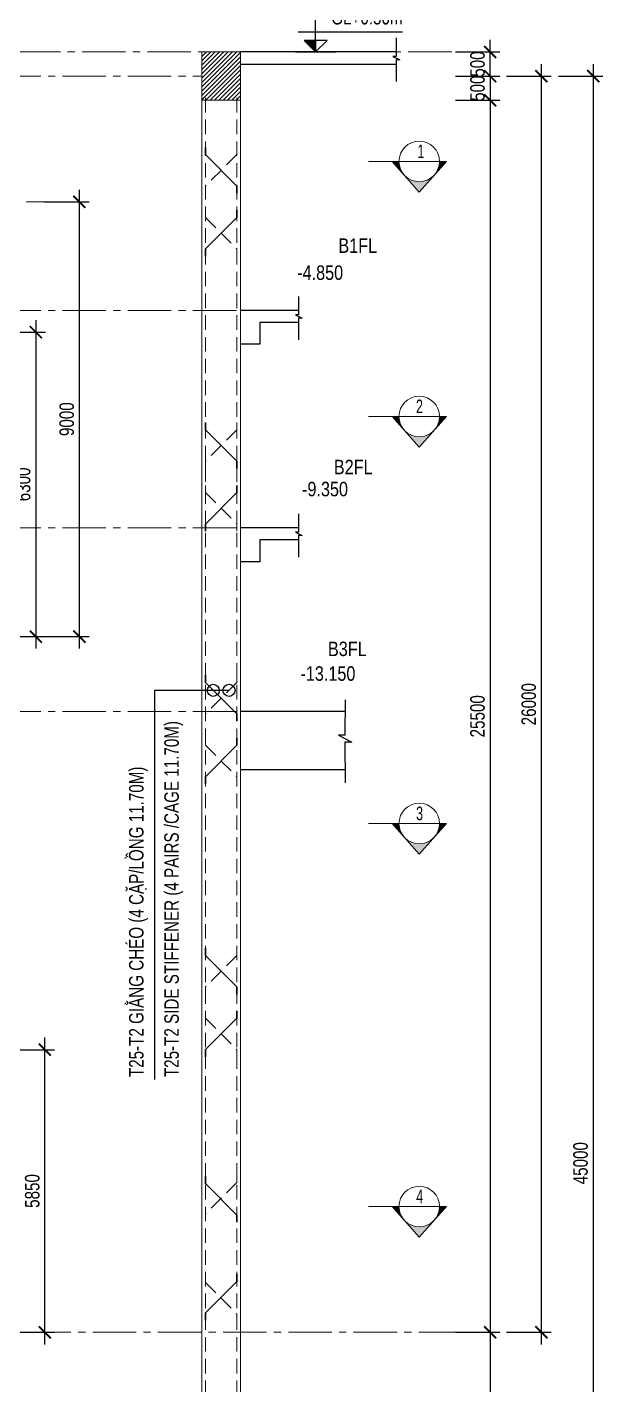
# Model space of a CAD drawing. Header units: millimetres. Extents: x 2746337 to 7547699, y -363432 to 15720.
# Drawn here: x 3404869 to 3416786, y -27087 to 1014 of the extents above; entities that cross this region are included whole.
import ezdxf
from ezdxf.enums import TextEntityAlignment as Align

# ---------------------------------------------------------------- set-up
doc = ezdxf.new("R2010")
doc.units = ezdxf.units.MM
doc.header["$LTSCALE"] = 1200
doc.header["$PDMODE"] = 3
doc.linetypes.add('CENTER2', pattern=[1.125, 0.75, -0.125, 0.125, -0.125])
doc.linetypes.add('HIDDEN', pattern=[0.375, 0.25, -0.125])
for name, color, linetype, lineweight in [('1', 9, 'Continuous', 13), ('BOUND', 3, 'Continuous', 20), ('CODE', 3, 'Continuous', 15), ('ENOTE', 2, 'Continuous', 15), ('Grid line', 160, 'CENTER2', 5), ('HIDE', 8, 'HIDDEN', 13), ('K-THUOC', 1, 'Continuous', 18), ('LEADER', 8, 'Continuous', 9), ('S-Beam - Cont', 60, 'Continuous', 25), ('T2CO', 4, 'Continuous', 30), ('T2HI', 4, 'HIDDEN', 13), ('TEXTVN', 2, 'Continuous', 20)]:
    doc.layers.add(name, color=color, linetype=linetype, lineweight=lineweight)
for name, color, linetype in [('CDC.02.DIM', 1, 'Continuous'), ('CDC.06.TEXT', 2, 'Continuous'), ('CDC.10.HATCH', 251, 'Continuous'), ('Q-Dim-line', 75, 'Continuous')]:
    doc.layers.add(name, color=color, linetype=linetype)
doc.styles.add('DB_Arial', font='arial.ttf', dxfattribs={"width": 0.8})
doc.styles.add('SMTEXT', font='arial.ttf', dxfattribs={"width": 0.75})
doc.styles.add('TEXTVN', font='VHELVCN.TTF', dxfattribs={"width": 0.8})
doc.dimstyles.new('BSV1-100', dxfattribs={"dimtxt": 300, "dimasz": 250, "dimexe": 200, "dimexo": 0, "dimgap": 108, "dimtad": 1, "dimdec": 0, "dimdsep": 46, "dimtxsty": 'SMTEXT', "dimblk": 'ARCHTICK', "dimcen": 100, "dimdle": 250, "dimclrd": 256, "dimclre": 256, "dimclrt": 1, "dimadec": 0, "dimazin": 0, "dimtfac": 1, "dimtdec": 0, "dimtix": 1, "dimtmove": 2, "dimatfit": 3, "dimfxl": 720, "dimfxlon": 1, "dimtolj": 1, "dimtzin": 0, "dimarcsym": 0})
doc.dimstyles.new('BSV25', dxfattribs={"dimtxt": 300, "dimasz": 250, "dimexe": 200, "dimexo": 0, "dimgap": 108, "dimtad": 1, "dimdec": 0, "dimlfac": 0.25, "dimdsep": 46, "dimtxsty": 'SMTEXT', "dimblk": 'ARCHTICK', "dimcen": 100, "dimdle": 250, "dimclrd": 256, "dimclre": 256, "dimclrt": 2, "dimadec": 0, "dimazin": 0, "dimtfac": 1, "dimtdec": 0, "dimtix": 1, "dimtmove": 2, "dimatfit": 3, "dimfxl": 800, "dimfxlon": 1, "dimtolj": 1, "dimtzin": 0, "dimarcsym": 0})

# ---------------------------------------------------------------- blocks, each defined once
blk = doc.blocks.new('_ArchTick')
at = {"color": 0, "linetype": 'ByBlock', "const_width": 0.15}
blk.add_lwpolyline([(-0.5, -0.5), (0.5, 0.5)], dxfattribs=at)
blk = doc.blocks.new('tag_cd')
at = {"layer": 'CDC.10.HATCH'}
blk.add_hatch(color=256, dxfattribs=at).paths.add_polyline_path([(180, 240), (420, 0), (420, 240)])
at = {"layer": 'CDC.02.DIM'}
for points in [[(420, 240), (420, 0), (660, 240), (180, 240), (420, 0), (420, 1020)], [(60, 420), (2220, 420)], [(0, 0), (840, 0)]]:
    blk.add_lwpolyline(points, dxfattribs=at)
at = {"layer": 'CDC.06.TEXT', "ltscale": 0.5, "style": 'SMTEXT', "width": 0.75}
blk.add_attdef('CD', text='', height=300, dxfattribs=at).set_placement((2220, 570), align=Align.RIGHT)
blk = doc.blocks.new('*D796')
at = {"layer": 'Defpoints', "color": 0, "transparency": 16777216}
for p in [(3376395, 0), (3375833, -4850), (3409542, -4850)]:
    blk.add_point(p, dxfattribs=at)
at = {"layer": 'K-THUOC', "lineweight": -2, "transparency": 16777216}
for p, q in [((3375833, 250), (3375833, -5100)), ((3376395, 0), (3375633, 0)), ((3376553, -4850), (3375633, -4850))]:
    blk.add_line(p, q, dxfattribs=at)
at = {"layer": 'K-THUOC', "lineweight": -2, "transparency": 16777216, "xscale": 250, "yscale": 250, "zscale": 250}
for p, rotation in [((3375833, 0), 90), ((3375833, -4850), 270)]:
    blk.add_blockref('_ArchTick', p, dxfattribs=dict(at, rotation=rotation))
at = {"layer": 'K-THUOC', "color": 1, "transparency": 16777216, "insert": (3375571, -2425), "char_height": 300, "attachment_point": 5, "rotation": 90, "style": 'SMTEXT'}
blk.add_mtext('\\A1;4850', dxfattribs=at)
blk = doc.blocks.new('*D797')
at = {"layer": 'Defpoints', "color": 0, "transparency": 16777216}
for p in [(3409542, -4850), (3375833, -9350), (3409526, -9350)]:
    blk.add_point(p, dxfattribs=at)
at = {"layer": 'K-THUOC', "lineweight": -2, "transparency": 16777216}
for p, q in [((3375833, -4600), (3375833, -9600)), ((3376553, -4850), (3375633, -4850)), ((3376553, -9350), (3375633, -9350))]:
    blk.add_line(p, q, dxfattribs=at)
at = {"layer": 'K-THUOC', "lineweight": -2, "transparency": 16777216, "xscale": 250, "yscale": 250, "zscale": 250}
for p, rotation in [((3375833, -4850), 90), ((3375833, -9350), 270)]:
    blk.add_blockref('_ArchTick', p, dxfattribs=dict(at, rotation=rotation))
at = {"layer": 'K-THUOC', "color": 1, "transparency": 16777216, "insert": (3375571, -7100), "char_height": 300, "attachment_point": 5, "rotation": 90, "style": 'SMTEXT'}
blk.add_mtext('\\A1;4500', dxfattribs=at)
blk = doc.blocks.new('*D798')
at = {"layer": 'Defpoints', "color": 0, "transparency": 16777216}
for p in [(3408269, -9350), (3375833, -13150), (3409526, -13150)]:
    blk.add_point(p, dxfattribs=at)
at = {"layer": 'K-THUOC', "lineweight": -2, "transparency": 16777216}
for p, q in [((3375833, -9100), (3375833, -13400)), ((3376553, -9350), (3375633, -9350)), ((3376553, -13150), (3375633, -13150))]:
    blk.add_line(p, q, dxfattribs=at)
at = {"layer": 'K-THUOC', "lineweight": -2, "transparency": 16777216, "xscale": 250, "yscale": 250, "zscale": 250}
for p, rotation in [((3375833, -9350), 90), ((3375833, -13150), 270)]:
    blk.add_blockref('_ArchTick', p, dxfattribs=dict(at, rotation=rotation))
at = {"layer": 'K-THUOC', "color": 1, "transparency": 16777216, "insert": (3375571, -11250), "char_height": 300, "attachment_point": 5, "rotation": 90, "style": 'SMTEXT'}
blk.add_mtext('\\A1;3800', dxfattribs=at)
blk = doc.blocks.new('*D808')
at = {"layer": 'Defpoints', "color": 0, "transparency": 16777216}
for p in [(3394157, -20150), (3405237, -20150), (3394157, -26000)]:
    blk.add_point(p, dxfattribs=at)
at = {"layer": 'K-THUOC', "lineweight": -2, "transparency": 16777216}
for p, q in [((3405237, -26250), (3405237, -19900)), ((3404517, -20150), (3405437, -20150)), ((3404517, -26000), (3405437, -26000))]:
    blk.add_line(p, q, dxfattribs=at)
at = {"layer": 'K-THUOC', "lineweight": -2, "transparency": 16777216, "xscale": 250, "yscale": 250, "zscale": 250}
for p, rotation in [((3405237, -20150), 90), ((3405237, -26000), 270)]:
    blk.add_blockref('_ArchTick', p, dxfattribs=dict(at, rotation=rotation))
at = {"layer": 'K-THUOC', "color": 1, "transparency": 16777216, "insert": (3404976, -23075), "char_height": 300, "attachment_point": 5, "rotation": 90, "style": 'SMTEXT'}
blk.add_mtext('\\A1;5850', dxfattribs=at)
blk = doc.blocks.new('*D810')
at = {"layer": 'Defpoints', "color": 0, "transparency": 16777216}
for p in [(3394871, -2600), (3405950, -2600), (3394871, -11600)]:
    blk.add_point(p, dxfattribs=at)
at = {"layer": 'K-THUOC', "lineweight": -2, "transparency": 16777216}
for p, q in [((3405950, -11850), (3405950, -2350)), ((3405230, -2600), (3406150, -2600)), ((3405230, -11600), (3406150, -11600))]:
    blk.add_line(p, q, dxfattribs=at)
at = {"layer": 'K-THUOC', "lineweight": -2, "transparency": 16777216, "xscale": 250, "yscale": 250, "zscale": 250}
for p, rotation in [((3405950, -2600), 90), ((3405950, -11600), 270)]:
    blk.add_blockref('_ArchTick', p, dxfattribs=dict(at, rotation=rotation))
at = {"layer": 'K-THUOC', "color": 1, "transparency": 16777216, "insert": (3405689, -7100), "char_height": 300, "attachment_point": 5, "rotation": 90, "style": 'SMTEXT'}
blk.add_mtext('\\A1;9000', dxfattribs=at)
blk = doc.blocks.new('SIGSEC')
at = {"layer": '1', "lineweight": 9}
h = blk.add_hatch(color=256, dxfattribs=at)
h.dxf.hatch_style = 1
h.paths.add_polyline_path([(-420, 0), (-560, 0), (-315, -278, -0.182676)])
h = blk.add_hatch(color=256, dxfattribs=at)
h.dxf.hatch_style = 1
h.paths.add_polyline_path([(560, 0), (420, 0, -0.182676), (315, -278)])
h = blk.add_hatch(color=256, dxfattribs=at)
h.dxf.hatch_style = 1
h.paths.add_polyline_path([(315, -278, -0.451416), (-315, -278), (0, -635)])
at = {"layer": '1', "lineweight": 9, "elevation": 0}
blk.add_lwpolyline([(1050, 0), (-560, 0), (0, -635), (560, 0)], dxfattribs=at)
at = {"layer": '1', "lineweight": 9}
blk.add_circle((0, 0), 420, dxfattribs=at)
at = {"layer": 'BOUND', "lineweight": 9, "style": 'TEXTVN', "width": 0.8}
blk.add_attdef('SEC', text='', height=280, dxfattribs=at).set_placement((0, 210, 0), align=Align.MIDDLE_CENTER)
blk = doc.blocks.new('*D778')
at = {"layer": 'Defpoints', "color": 0, "transparency": 16777216}
for p in [(3409285, 500), (3414453, 500), (3409285, 0)]:
    blk.add_point(p, dxfattribs=at)
at = {"layer": 'K-THUOC', "lineweight": -2, "transparency": 16777216}
for p, q in [((3414453, 500), (3414453, 750)), ((3413733, 500), (3414653, 500)), ((3414453, 0), (3414453, 500)), ((3413733, 0), (3414653, 0)), ((3414453, 0), (3414453, -250))]:
    blk.add_line(p, q, dxfattribs=at)
at = {"layer": 'K-THUOC', "lineweight": -2, "transparency": 16777216, "xscale": 250, "yscale": 250, "zscale": 250}
for p, rotation in [((3414453, 500), 270), ((3414453, 0), 90)]:
    blk.add_blockref('_ArchTick', p, dxfattribs=dict(at, rotation=rotation))
at = {"layer": 'K-THUOC', "color": 1, "transparency": 16777216, "insert": (3414192, 250), "char_height": 300, "attachment_point": 5, "rotation": 90, "style": 'SMTEXT'}
blk.add_mtext('\\A1;500', dxfattribs=at)
blk = doc.blocks.new('*D779')
at = {"layer": 'Defpoints', "color": 0, "transparency": 16777216}
for p in [(3409285, 0), (3409285, -500), (3414453, -500)]:
    blk.add_point(p, dxfattribs=at)
at = {"layer": 'K-THUOC', "lineweight": -2, "transparency": 16777216}
for p, q in [((3413733, 0), (3414653, 0)), ((3414453, 0), (3414453, 250)), ((3414453, 0), (3414453, -500)), ((3413733, -500), (3414653, -500)), ((3414453, -500), (3414453, -750))]:
    blk.add_line(p, q, dxfattribs=at)
at = {"layer": 'K-THUOC', "lineweight": -2, "transparency": 16777216, "xscale": 250, "yscale": 250, "zscale": 250}
for p, rotation in [((3414453, 0), 270), ((3414453, -500), 90)]:
    blk.add_blockref('_ArchTick', p, dxfattribs=dict(at, rotation=rotation))
at = {"layer": 'K-THUOC', "color": 1, "transparency": 16777216, "insert": (3414192, -250), "char_height": 300, "attachment_point": 5, "rotation": 90, "style": 'SMTEXT'}
blk.add_mtext('\\A1;500', dxfattribs=at)
blk = doc.blocks.new('*D780')
at = {"layer": 'Defpoints', "color": 0, "transparency": 16777216}
for p in [(3409285, -500), (3403739, -26000), (3414453, -26000)]:
    blk.add_point(p, dxfattribs=at)
at = {"layer": 'K-THUOC', "lineweight": -2, "transparency": 16777216}
for p, q in [((3414453, -250), (3414453, -26250)), ((3413733, -500), (3414653, -500)), ((3413733, -26000), (3414653, -26000))]:
    blk.add_line(p, q, dxfattribs=at)
at = {"layer": 'K-THUOC', "lineweight": -2, "transparency": 16777216, "xscale": 250, "yscale": 250, "zscale": 250}
for p, rotation in [((3414453, -500), 90), ((3414453, -26000), 270)]:
    blk.add_blockref('_ArchTick', p, dxfattribs=dict(at, rotation=rotation))
at = {"layer": 'K-THUOC', "color": 1, "transparency": 16777216, "insert": (3414192, -13250), "char_height": 300, "attachment_point": 5, "rotation": 90, "style": 'SMTEXT'}
blk.add_mtext('\\A1;25500', dxfattribs=at)
blk = doc.blocks.new('*D781')
at = {"layer": 'Defpoints', "color": 0, "transparency": 16777216}
for p in [(3403739, -26000), (3405310, -45000), (3414453, -45000)]:
    blk.add_point(p, dxfattribs=at)
at = {"layer": 'K-THUOC', "lineweight": -2, "transparency": 16777216}
for p, q in [((3414453, -25750), (3414453, -45250)), ((3413733, -26000), (3414653, -26000)), ((3413733, -45000), (3414653, -45000))]:
    blk.add_line(p, q, dxfattribs=at)
at = {"layer": 'K-THUOC', "lineweight": -2, "transparency": 16777216, "xscale": 250, "yscale": 250, "zscale": 250}
for p, rotation in [((3414453, -26000), 90), ((3414453, -45000), 270)]:
    blk.add_blockref('_ArchTick', p, dxfattribs=dict(at, rotation=rotation))
at = {"layer": 'K-THUOC', "color": 1, "transparency": 16777216, "insert": (3414192, -35500), "char_height": 300, "attachment_point": 5, "rotation": 90, "style": 'SMTEXT'}
blk.add_mtext('\\A1;19000', dxfattribs=at)
blk = doc.blocks.new('*D782')
at = {"layer": 'Defpoints', "color": 0, "transparency": 16777216}
for p in [(3408485, 0), (3415514, 0), (3403739, -26000)]:
    blk.add_point(p, dxfattribs=at)
at = {"layer": 'K-THUOC', "lineweight": -2, "transparency": 16777216}
for p, q in [((3414794, 0), (3415714, 0)), ((3415514, -26250), (3415514, 250)), ((3414794, -26000), (3415714, -26000))]:
    blk.add_line(p, q, dxfattribs=at)
at = {"layer": 'K-THUOC', "lineweight": -2, "transparency": 16777216, "xscale": 250, "yscale": 250, "zscale": 250}
for p, rotation in [((3415514, 0), 90), ((3415514, -26000), 270)]:
    blk.add_blockref('_ArchTick', p, dxfattribs=dict(at, rotation=rotation))
at = {"layer": 'K-THUOC', "color": 1, "transparency": 16777216, "insert": (3415253, -13000), "char_height": 300, "attachment_point": 5, "rotation": 90, "style": 'SMTEXT'}
blk.add_mtext('\\A1;26000', dxfattribs=at)
blk = doc.blocks.new('*D783')
at = {"layer": 'Defpoints', "color": 0, "transparency": 16777216}
for p in [(3408485, 0), (3408485, -45000), (3416586, -45000)]:
    blk.add_point(p, dxfattribs=at)
at = {"layer": 'K-THUOC', "lineweight": -2, "transparency": 16777216}
for p, q in [((3415866, 0), (3416786, 0)), ((3416586, 250), (3416586, -45250)), ((3415866, -45000), (3416786, -45000))]:
    blk.add_line(p, q, dxfattribs=at)
at = {"layer": 'K-THUOC', "lineweight": -2, "transparency": 16777216, "xscale": 250, "yscale": 250, "zscale": 250}
for p, rotation in [((3416586, 0), 90), ((3416586, -45000), 270)]:
    blk.add_blockref('_ArchTick', p, dxfattribs=dict(at, rotation=rotation))
at = {"layer": 'K-THUOC', "color": 1, "transparency": 16777216, "insert": (3416325, -22500), "char_height": 300, "attachment_point": 5, "rotation": 90, "style": 'SMTEXT'}
blk.add_mtext('\\A1;45000', dxfattribs=at)
blk = doc.blocks.new('*D785')
at = {"layer": 'Defpoints', "color": 0, "transparency": 16777216}
for p in [(3394571, -5300), (3394571, -11600), (3405049, -11600)]:
    blk.add_point(p, dxfattribs=at)
at = {"layer": 'K-THUOC', "lineweight": -2, "transparency": 16777216}
for p, q in [((3405049, -5050), (3405049, -11850)), ((3404329, -5300), (3405249, -5300)), ((3404329, -11600), (3405249, -11600))]:
    blk.add_line(p, q, dxfattribs=at)
at = {"layer": 'K-THUOC', "lineweight": -2, "transparency": 16777216, "xscale": 250, "yscale": 250, "zscale": 250}
for p, rotation in [((3405049, -5300), 90), ((3405049, -11600), 270)]:
    blk.add_blockref('_ArchTick', p, dxfattribs=dict(at, rotation=rotation))
at = {"layer": 'K-THUOC', "color": 1, "transparency": 16777216, "insert": (3404787, -8450), "char_height": 300, "attachment_point": 5, "rotation": 90, "style": 'SMTEXT'}
blk.add_mtext('\\A1;6300', dxfattribs=at)

msp = doc.modelspace()

# ---------------------------------------------------------------- hatches: boundary and pattern name
at = {"layer": 'CDC.10.HATCH'}
h = msp.add_hatch(dxfattribs=at)
h.set_pattern_fill('ANSI31', color=256, scale=20)
h.set_pattern_definition([(45, (621627.45, -9756.33), (-44.9012806, 44.9012806), [])])
h.paths.add_polyline_path([(3408485.2, -500), (3409285.2, -500), (3409285.2, 500), (3408485.2, 500)])

# ---------------------------------------------------------------- linework, layer by layer
at = {"layer": 'BOUND'}
for points in [[(3408485.2, -500), (3409285.2, -500), (3409285.2, 500), (3408485.2, 500)], [(3408485.2, -45000), (3409285.2, -45000), (3409285.2, -500), (3408485.2, -500)]]:
    msp.add_lwpolyline(points, close=True, dxfattribs=at)
at = {"layer": 'BOUND', "lineweight": 20}
msp.add_lwpolyline([(3409285.2, -4350), (3409285.2, -500), (3408485.2, -500), (3408485.2, -45000), (3409285.2, -45000), (3409285.2, -19550)], dxfattribs=at)
at = {"layer": 'CODE'}
for points in [[(3409934.7, -4850, 0, 0, 0), (3411008.7, -4850, 0, 0, 0), (3410471.7, -4850, 0, 660, 0), (3410471.7, -4520, 0, 0, 0), (3410471.7, -4320, 0, 0, 0), (3411471.7, -4320, 0, 0, 0)], [(3409934.7, -9350, 0, 0, 0), (3411008.7, -9350, 0, 0, 0), (3410471.7, -9350, 0, 660, 0), (3410471.7, -9020, 0, 0, 0), (3410471.7, -8820, 0, 0, 0), (3411471.7, -8820, 0, 0, 0)], [(3409934.7, -13150, 0, 0, 0), (3411008.7, -13150, 0, 0, 0), (3410471.7, -13150, 0, 660, 0), (3410471.7, -12820, 0, 0, 0), (3410471.7, -12620, 0, 0, 0), (3411471.7, -12620, 0, 0, 0)]]:
    msp.add_lwpolyline(points, format="xyseb", dxfattribs=at)
at = {"layer": 'Grid line', "color": 2}
for p, q in [((3371850.8, 0), (3408485.2, 0)), ((3371850.8, -4850), (3409369.6, -4850)), ((3371850.8, -9350), (3409353.6, -9350)), ((3371850.8, -13150), (3409353.6, -13150))]:
    msp.add_line(p, q, dxfattribs=at)
at = {"layer": 'Grid line'}
for p, q in [((3394047.4, -2600.3), (3405237.1, -2600.3)), ((3405237.1, -11600.3), (3393575.9, -11600.3)), ((3405237.1, -20150.4), (3383842.4, -20150.4)), ((3413875.6, -26000), (3377207.5, -26000))]:
    msp.add_line(p, q, dxfattribs=at)
msp.add_lwpolyline([(3385757.2, 500), (3413674.5, 500)], dxfattribs=at)
at = {"layer": 'HIDE'}
for p, q in [((3408560.2, -450), (3408560.2, -44800)), ((3409210.2, -450), (3409210.2, -44800))]:
    msp.add_line(p, q, dxfattribs=at)
at = {"layer": 'Q-Dim-line'}
for points in [[(3412508.7, 790.7), (3412508.7, 409.7), (3412441.6, 409.7), (3412580.4, 339), (3412508.7, 339), (3412508.7, -108.2)], [(3410489.2, -4559.3), (3410489.2, -4940.3), (3410422.1, -4940.3), (3410560.9, -5011), (3410489.2, -5011), (3410489.2, -5458.2)], [(3410489.2, -9059.3), (3410489.2, -9440.3), (3410422.1, -9440.3), (3410560.9, -9511), (3410489.2, -9511), (3410489.2, -9958.2)], [(3411450.1, -12911.4), (3411445.6, -13641.9), (3411311.4, -13641.9), (3411588.9, -13783.2), (3411445.6, -13783.2), (3411450.1, -14626.3)]]:
    msp.add_lwpolyline(points, dxfattribs=at)
at = {"layer": 'S-Beam - Cont'}
for points in [[(3412501.9, 500), (3410808.6, 500), (3410808.6, 500), (3409285.2, 500)], [(3409285.2, 250), (3411058.6, 250), (3411058.6, 250), (3412501.9, 250)], [(3410482.4, -4850), (3409285.2, -4850)], [(3410482.4, -5100), (3409685.2, -5100), (3409685.2, -5550), (3409285.2, -5550)], [(3410482.4, -9350), (3409285.2, -9350)], [(3410482.4, -9600), (3409685.2, -9600), (3409685.2, -10050), (3409285.2, -10050)], [(3411450.1, -13150), (3409285.2, -13150)], [(3409285.2, -14350), (3411450.1, -14350)]]:
    msp.add_lwpolyline(points, dxfattribs=at)
at = {"layer": 'T2CO'}
for points in [[(3408560.2, -1475), (3408560.2, -1625), (3409210.2, -2275), (3409210.2, -2425)], [(3409210.2, -2775), (3409210.2, -2925), (3408560.2, -3575), (3408560.2, -3725)], [(3408560.2, -7170.1), (3408560.2, -7320.1), (3409210.2, -7970.1), (3409210.2, -8120.1)], [(3409210.2, -8470.1), (3409210.2, -8620.1), (3408560.2, -9270.1), (3408560.2, -9420.1)], [(3408560.2, -12400.5), (3408560.2, -12550.5), (3409210.2, -13200.5), (3409210.2, -13350.5)], [(3409210.2, -13700.5), (3409210.2, -13850.5), (3408560.2, -14500.5), (3408560.2, -14650.5)], [(3408560.2, -18049.5), (3408560.2, -18199.5), (3409210.2, -18849.5), (3409210.2, -18999.5)], [(3409210.2, -19349.5), (3409210.2, -19499.5), (3408560.2, -20149.5), (3408560.2, -20299.5)], [(3408560.2, -22772.9), (3408560.2, -22922.9), (3409210.2, -23572.9), (3409210.2, -23722.9)], [(3409210.2, -24799.3), (3409210.2, -24949.3), (3408560.2, -25599.3), (3408560.2, -25749.3)]]:
    msp.add_lwpolyline(points, dxfattribs=at)
at = {"layer": 'T2HI'}
for points in [[(3409210.2, -1475), (3409210.2, -1625), (3408560.2, -2275), (3408560.2, -2425)], [(3408560.2, -2775), (3408560.2, -2925), (3409210.2, -3575), (3409210.2, -3725)], [(3409210.2, -7170.1), (3409210.2, -7320.1), (3408560.2, -7970.1), (3408560.2, -8120.1)], [(3408560.2, -8470.1), (3408560.2, -8620.1), (3409210.2, -9270.1), (3409210.2, -9420.1)], [(3409210.2, -12400.5), (3409210.2, -12550.5), (3408560.2, -13200.5), (3408560.2, -13350.5)], [(3408560.2, -13700.5), (3408560.2, -13850.5), (3409210.2, -14500.5), (3409210.2, -14650.5)], [(3409210.2, -18049.5), (3409210.2, -18199.5), (3408560.2, -18849.5), (3408560.2, -18999.5)], [(3408560.2, -19349.5), (3408560.2, -19499.5), (3409210.2, -20149.5), (3409210.2, -20299.5)], [(3409210.2, -22750.5), (3409210.2, -22900.5), (3408560.2, -23550.5), (3408560.2, -23700.5)], [(3408560.2, -24821.7), (3408560.2, -24971.7), (3409210.2, -25621.7), (3409210.2, -25771.7)]]:
    msp.add_lwpolyline(points, dxfattribs=at)

# ---------------------------------------------------------------- block references
at = {"layer": '1', "lineweight": 20}
ref = msp.add_blockref('SIGSEC', (3412986.1, -1765.4), dxfattribs=dict(at, xscale=-1))
ref.add_attrib('SEC', '1', dxfattribs={"layer": 'BOUND', "lineweight": 9, "height": 280, "style": 'TEXTVN', "width": 0.8}).set_placement((3413020.1, -1555.4, 0), align=Align.MIDDLE_CENTER)
ref = msp.add_blockref('SIGSEC', (3412986.1, -7045.4), dxfattribs=dict(at, xscale=-1))
ref.add_attrib('SEC', '2', dxfattribs={"layer": 'BOUND', "lineweight": 9, "height": 280, "style": 'TEXTVN', "width": 0.8}).set_placement((3412990.2, -6835.4, 0), align=Align.MIDDLE_CENTER)
ref = msp.add_blockref('SIGSEC', (3412986.1, -15469), dxfattribs=dict(at, xscale=-1))
ref.add_attrib('SEC', '3', dxfattribs={"layer": 'BOUND', "lineweight": 9, "height": 280, "style": 'TEXTVN', "width": 0.8}).set_placement((3412992.6, -15259, 0), align=Align.MIDDLE_CENTER)
ref = msp.add_blockref('SIGSEC', (3412986.1, -23397.2, 0), dxfattribs=dict(at, xscale=-1))
ref.add_attrib('SEC', '4', dxfattribs={"layer": 'BOUND', "lineweight": 9, "height": 280, "style": 'TEXTVN', "width": 0.8}).set_placement((3412993.8, -23187.2, 0), align=Align.MIDDLE_CENTER)
at = {"layer": 'ENOTE'}
msp.add_blockref('tag_cd', (3410420.5, 500), dxfattribs=at).add_auto_attribs({'CD': 'GL+0.50m'})

# ---------------------------------------------------------------- texts
at = {"layer": 'ENOTE', "style": 'DB_Arial', "width": 0.8}
for s, p in [('-4.850', (3410459.1, -4216.9)), ('-9.350', (3410559.3, -8696.4)), ('-13.150', (3410526.3, -12514.8))]:
    msp.add_text(s, height=300, dxfattribs=at).set_placement(p)
at = {"layer": 'TEXTVN', "style": 'DB_Arial', "width": 0.8}
for s, p in [('B1FL', (3411312.5, -3657.9)), ('B2FL', (3411218, -8240.2)), ('B3FL', (3411096, -12004.4))]:
    msp.add_text(s, height=300, dxfattribs=at).set_placement(p)
at = {"layer": 'TEXTVN', "lineweight": 20, "style": 'SMTEXT', "width": 0.75}
for s, p in [('T25-T2 SIDE STIFFENER (4 PAIRS /CAGE 11.70M)', (3408008.1, -20717.4)), ('T25-T2 GIẰNG CHÉO (4 CẶP/LỒNG 11.70M)', (3407278.1, -20717.4))]:
    msp.add_text(s, height=300, rotation=90, dxfattribs=at).set_placement(p)

# ---------------------------------------------------------------- dimensions: what is measured, and where the dimension line sits
at = {"layer": 'K-THUOC'}
for base, p1, p2, picture, middle in [((3414453.1, 500), (3409285.2, 0), (3409285.2, 500), '*D778', (3414191.9, 250)), ((3375832.5, -4850), (3376394.9, 0), (3409542, -4850), '*D796', (3375571.4, -2425)), ((3415513.9, 0), (3403738.5, -26000), (3408485.2, 0), '*D782', (3415252.7, -13000)), ((3416585.8, -45000), (3408485.2, 0), (3408485.2, -45000), '*D783', (3416324.6, -22500)), ((3414453.1, -500), (3409285.2, 0), (3409285.2, -500), '*D779', (3414191.9, -250)), ((3414453.1, -26000), (3409285.2, -500), (3403738.5, -26000), '*D780', (3414191.9, -13250)), ((3405950.4, -2600.3), (3394870.8, -11600.3), (3394870.8, -2600.3), '*D810', (3405689.3, -7100.3)), ((3375832.5, -9350), (3409542, -4850), (3409526, -9350), '*D797', (3375571.4, -7100)), ((3405048.7, -11600.3), (3394570.8, -5300.3), (3394570.8, -11600.3), '*D785', (3404787.4, -8450.3)), ((3375832.5, -13150), (3408269.4, -9350), (3409526, -13150), '*D798', (3375571.3, -11250)), ((3405237.1, -20150), (3394157.5, -26000), (3394157.5, -20150), '*D808', (3404975.9, -23075)), ((3414453.1, -45000), (3403738.5, -26000), (3405310.2, -45000), '*D781', (3414191.9, -35500))]:
    dim = msp.add_linear_dim(base=base, p1=p1, p2=p2, angle=90, dimstyle='BSV1-100', dxfattribs=at)
    dim.commit()
    dim.dimension.update_dxf_attribs({"geometry": picture, "text_midpoint": middle})

# ---------------------------------------------------------------- leaders
at = {"layer": 'LEADER'}
for points in [[(3409047.7, -12713), (3407505.1, -12713), (3407505.1, -20713)], [(3408722.7, -12713), (3407505.1, -12713), (3407505.1, -20765.4)]]:
    msp.add_leader(points, dimstyle='BSV25', override={"dimldrblk": 'Origin'}, dxfattribs=at)

doc.saveas('drawing.dxf')
